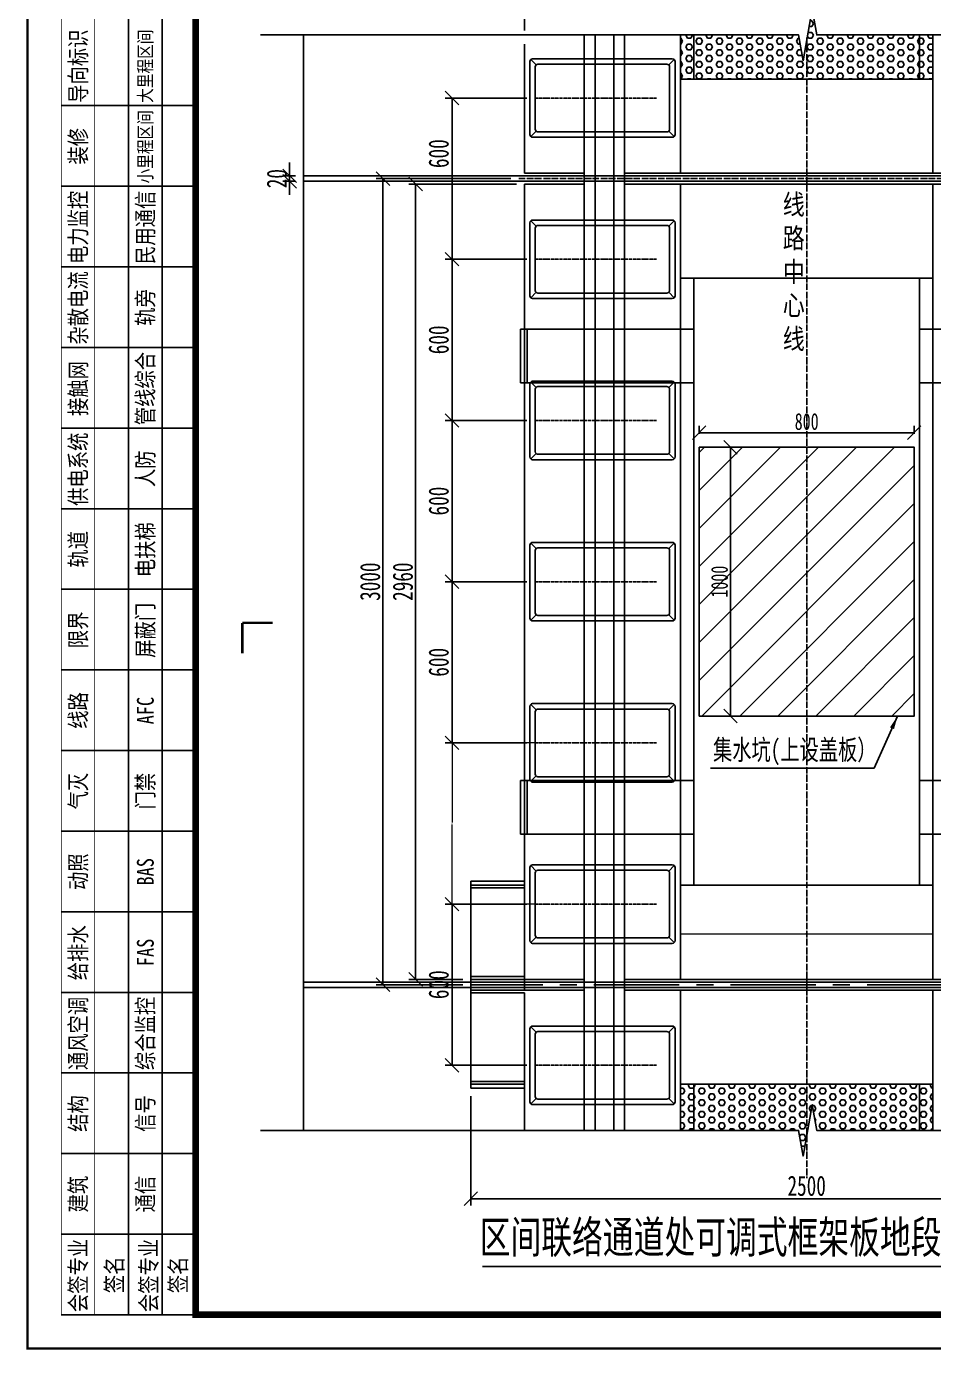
# Model space of a CAD drawing. Header units: inches. Extents: x 543053 to 596620, y -30642 to -5315.
# Drawn here: x 570361 to 573737, y -30642 to -25718 of the extents above; entities that cross this region are included whole.
import ezdxf
from ezdxf.enums import TextEntityAlignment as Align

# ---------------------------------------------------------------- set-up
doc = ezdxf.new("R2010")
doc.units = ezdxf.units.IN
doc.header["$MEASUREMENT"] = 0
doc.header["$PDSIZE"] = -20
for name, pattern in [('ACAD_ISO04W100', [30.5, 24, -3, 0.5, -3]), ('CENTER', [50.8, 31.75, -6.35, 6.35, -6.35]), ('DASHED', [0.5, 0.35, -0.15])]:
    doc.linetypes.add(name, pattern=pattern)
doc.layers.get('DEFPOINTS').update_dxf_attribs({"color": 250})
for name, color, linetype in [('2', 5, 'Continuous'), ('4', 4, 'Continuous'), ('Axes', 7, 'ACAD_ISO04W100'), ('BZ', 7, 'Continuous'), ('GesoftDrawFrameCountersignBlockLayer', 7, 'Continuous'), ('GesoftDrawFrameCountersignLayer', 7, 'Continuous'), ('GesoftDrawFrameFrameBlockLayer', 7, 'Continuous'), ('GesoftDrawFrameInLineLayer', 85, 'Continuous'), ('GesoftDrawFrameOutLineLayer', 180, 'Continuous'), ('GesoftDrawFrameTitleLayer', 7, 'Continuous'), ('Q◆03 公共标注', 44, 'Continuous'), ('Wall-混凝土墙', 200, 'Continuous'), ('尺寸标注', 7, 'Continuous'), ('枠', 6, 'Continuous'), ('标注', 3, 'Continuous'), ('铁垫板', 7, 'Continuous')]:
    doc.layers.add(name, color=color, linetype=linetype)
doc.styles.add('HZ', font='SimSun.ttf', dxfattribs={"width": 0.7})
doc.styles.add('HZTXT', font='SimSun.ttf', dxfattribs={"width": 0.8})
doc.styles.add('宋体', font='SimSun.ttf', dxfattribs={"width": 0.8})
doc.styles.add('宋体样式', font='SimSun.ttf', dxfattribs={"width": 0.8})
doc.styles.add('宋体样式宽度0.8', font='SimSun.ttf', dxfattribs={"width": 0.8})
doc.styles.add('条形码', font='BC_C39.FBC', dxfattribs={"height": 11})
doc.styles.add('钢筋符号', font='hz-g.shx', dxfattribs={"width": 0.7, "height": 75, "bigfont": '@extfont2.shx'})
doc.dimstyles.new('DIMN', dxfattribs={"dimtxt": 75, "dimasz": 50, "dimexe": 25, "dimexo": 30.0005, "dimgap": 10, "dimtad": 1, "dimdec": 0, "dimzin": 0, "dimdsep": 46, "dimtxsty": 'HZ', "dimblk": 'OBLIQUE', "dimcen": 0, "dimclrt": 7, "dimazin": 2, "dimtfac": 1, "dimtdec": 0, "dimtix": 1, "dimtmove": 2, "dimatfit": 3, "dimfxl": 0, "dimtolj": 1, "dimtzin": 0, "dimarcsym": 0})
doc.dimstyles.get("Standard").update_dxf_attribs({"dimtxt": 3, "dimasz": 2.5, "dimexe": 1, "dimexo": 0.625, "dimgap": 0.5, "dimtad": 1, "dimdec": 0, "dimlfac": 10, "dimzin": 0, "dimdsep": 46, "dimtxsty": 'HZ', "dimcen": 0.09, "dimadec": 0, "dimazin": 0, "dimtfac": 1, "dimtdec": 0, "dimtofl": 0, "dimtmove": 2, "dimatfit": 3, "dimfxl": 0, "dimtolj": 1, "dimtzin": 0, "dimlwd": 15, "dimlwe": 13, "dimarcsym": 0})
doc.dimstyles.new('尺寸标注', dxfattribs={"dimtxt": 62.5, "dimasz": 50, "dimexe": 25, "dimexo": 10, "dimgap": 10, "dimtad": 1, "dimdec": 0, "dimzin": 0, "dimdsep": 46, "dimtxsty": 'HZ', "dimblk": 'OBLIQUE', "dimcen": 0.09, "dimclrt": 7, "dimazin": 2, "dimtfac": 1, "dimtdec": 0, "dimtix": 1, "dimtmove": 1, "dimatfit": 3, "dimfxl": 0, "dimtolj": 1, "dimtzin": 0, "dimarcsym": 0})

# ---------------------------------------------------------------- blocks, each defined once
blk = doc.blocks.new('_OBLIQUE')
at = {"color": 0, "linetype": 'ByBlock'}
blk.add_line((-0.5, -0.5), (0.5, 0.5), dxfattribs=at)
blk = doc.blocks.new('*D11')
at = {"layer": 'DEFPOINTS', "color": 0, "transparency": 16777216}
for p in [(571809.6, -26304), (572214.7, -26304), (572014.7, -29264)]:
    blk.add_point(p, dxfattribs=at)
at = {"layer": 'Q◆03 公共标注', "color": 0, "lineweight": -2, "transparency": 16777216}
for p, q in [((572184.7, -26304), (571784.6, -26304)), ((571809.6, -29264), (571809.6, -26304)), ((571984.7, -29264), (571784.6, -29264))]:
    blk.add_line(p, q, dxfattribs=at)
at = {"layer": 'Q◆03 公共标注', "color": 0, "lineweight": -2, "transparency": 16777216, "xscale": 50, "yscale": 50, "zscale": 50}
for p, rotation in [((571809.6, -26304), 90), ((571809.6, -29264), 270)]:
    blk.add_blockref('_OBLIQUE', p, dxfattribs=dict(at, rotation=rotation))
at = {"layer": 'Q◆03 公共标注', "color": 7, "transparency": 16777216, "insert": (571762.1, -27784), "char_height": 75, "attachment_point": 5, "rotation": 90, "style": 'HZ'}
blk.add_mtext('\\A1;2960', dxfattribs=at)
blk = doc.blocks.new('*D12')
at = {"layer": 'DEFPOINTS', "color": 0, "transparency": 16777216}
for p in [(571688, -26284), (572193.4, -26284), (572014.7, -29284)]:
    blk.add_point(p, dxfattribs=at)
at = {"layer": 'Q◆03 公共标注', "color": 0, "lineweight": -2, "transparency": 16777216}
for p, q in [((572163.4, -26284), (571663, -26284)), ((571688, -29284), (571688, -26284)), ((571984.7, -29284), (571663, -29284))]:
    blk.add_line(p, q, dxfattribs=at)
at = {"layer": 'Q◆03 公共标注', "color": 0, "lineweight": -2, "transparency": 16777216, "xscale": 50, "yscale": 50, "zscale": 50}
for p, rotation in [((571688, -26284), 90), ((571688, -29284), 270)]:
    blk.add_blockref('_OBLIQUE', p, dxfattribs=dict(at, rotation=rotation))
at = {"layer": 'Q◆03 公共标注', "color": 7, "transparency": 16777216, "insert": (571640.5, -27784), "char_height": 75, "attachment_point": 5, "rotation": 90, "style": 'HZ'}
blk.add_mtext('\\A1;3000', dxfattribs=at)
blk = doc.blocks.new('*D13')
at = {"layer": 'DEFPOINTS', "color": 0, "transparency": 16777216}
for p in [(574314.7, -25598.5), (572214.7, -25762.5), (574314.7, -25762.5)]:
    blk.add_point(p, dxfattribs=at)
at = {"layer": 'Q◆03 公共标注', "color": 0, "lineweight": -2, "transparency": 16777216}
for p, q in [((572214.7, -25732.5), (572214.7, -25573.5)), ((572214.7, -25598.5), (574314.7, -25598.5)), ((574314.7, -25732.5), (574314.7, -25573.5))]:
    blk.add_line(p, q, dxfattribs=at)
at = {"layer": 'Q◆03 公共标注', "color": 0, "lineweight": -2, "transparency": 16777216, "xscale": 50, "yscale": 50, "zscale": 50, "rotation": 180}
blk.add_blockref('_OBLIQUE', (572214.7, -25598.5), dxfattribs=at)
at = {"layer": 'Q◆03 公共标注', "color": 0, "lineweight": -2, "transparency": 16777216, "xscale": 50, "yscale": 50, "zscale": 50}
blk.add_blockref('_OBLIQUE', (574314.7, -25598.5), dxfattribs=at)
at = {"layer": 'Q◆03 公共标注', "color": 7, "transparency": 16777216, "insert": (573264.7, -25551), "char_height": 75, "attachment_point": 5, "style": 'HZ'}
blk.add_mtext('\\A1;2100', dxfattribs=at)
blk = doc.blocks.new('*D14')
at = {"layer": 'DEFPOINTS', "color": 0, "transparency": 16777216}
for p in [(572014.7, -29669), (574514.7, -29669), (574514.7, -30080.3)]:
    blk.add_point(p, dxfattribs=at)
at = {"layer": 'Q◆03 公共标注', "color": 0, "lineweight": -2, "transparency": 16777216}
for p, q in [((572014.7, -29699), (572014.7, -30105.3)), ((574514.7, -29699), (574514.7, -30105.3)), ((572014.7, -30080.3), (574514.7, -30080.3))]:
    blk.add_line(p, q, dxfattribs=at)
at = {"layer": 'Q◆03 公共标注', "color": 0, "lineweight": -2, "transparency": 16777216, "xscale": 50, "yscale": 50, "zscale": 50, "rotation": 180}
blk.add_blockref('_OBLIQUE', (572014.7, -30080.3), dxfattribs=at)
at = {"layer": 'Q◆03 公共标注', "color": 0, "lineweight": -2, "transparency": 16777216, "xscale": 50, "yscale": 50, "zscale": 50}
blk.add_blockref('_OBLIQUE', (574514.7, -30080.3), dxfattribs=at)
at = {"layer": 'Q◆03 公共标注', "color": 7, "transparency": 16777216, "insert": (573264.7, -30032.8), "char_height": 75, "attachment_point": 5, "style": 'HZ'}
blk.add_mtext('\\A1;2500', dxfattribs=at)
blk = doc.blocks.new('*D10')
at = {"layer": 'BZ', "color": 0, "lineweight": 13, "transparency": 16777216}
for p, q in [((572794.7, -28974.6), (572794.7, -29096)), ((573734.7, -28974.6), (573734.7, -29096))]:
    blk.add_line(p, q, dxfattribs=at)
at = {"layer": 'BZ', "color": 0, "lineweight": 15, "transparency": 16777216}
blk.add_line((572797.2, -29095), (573732.2, -29095), dxfattribs=at)
at = {"layer": 'BZ', "color": 0, "transparency": 16777216}
for points in [[(572797.2, -29094.6), (572797.2, -29095.4), (572794.7, -29095)], [(573732.2, -29094.6), (573732.2, -29095.4), (573734.7, -29095)]]:
    blk.add_solid(points, dxfattribs=at)
at = {"layer": 'DEFPOINTS', "color": 0, "transparency": 16777216}
for p in [(572794.7, -28974), (573734.7, -28974), (573734.7, -29095)]:
    blk.add_point(p, dxfattribs=at)
at = {"layer": 'BZ', "color": 0, "transparency": 16777216, "insert": (573264.7, -29093), "char_height": 3, "attachment_point": 5, "style": 'HZ'}
blk.add_mtext('\\A1;9400', dxfattribs=at)
blk = doc.blocks.new('*D15')
at = {"layer": 'BZ', "color": 0, "lineweight": 13, "transparency": 16777216}
for p, q in [((572252.3, -28384), (571943.9, -28384)), ((572252.3, -28984), (571943.9, -28984))]:
    blk.add_line(p, q, dxfattribs=at)
at = {"layer": 'BZ', "color": 0, "lineweight": 15, "transparency": 16777216}
for p, q in [((571944.9, -28386.5), (571944.9, -28680.7)), ((571944.9, -28981.5), (571944.9, -28687.4))]:
    blk.add_line(p, q, dxfattribs=at)
at = {"layer": 'BZ', "color": 0, "transparency": 16777216}
for points in [[(571944.5, -28386.5), (571945.3, -28386.5), (571944.9, -28384)], [(571944.5, -28981.5), (571945.3, -28981.5), (571944.9, -28984)]]:
    blk.add_solid(points, dxfattribs=at)
at = {"layer": 'DEFPOINTS', "color": 0, "transparency": 16777216}
for p in [(571944.9, -28384), (572252.9, -28384), (572252.9, -28984)]:
    blk.add_point(p, dxfattribs=at)
at = {"layer": 'BZ', "color": 0, "transparency": 16777216, "insert": (571944.9, -28684), "char_height": 3, "attachment_point": 5, "rotation": 90, "style": 'HZ'}
blk.add_mtext('\\A1;6000', dxfattribs=at)
blk = doc.blocks.new('*D16')
at = {"layer": 'DEFPOINTS', "color": 0, "transparency": 16777216}
for p in [(571944.9, -26584), (572252.9, -26584), (572252.9, -27184)]:
    blk.add_point(p, dxfattribs=at)
at = {"layer": 'Q◆03 公共标注', "color": 0, "lineweight": -2, "transparency": 16777216}
for p, q in [((572222.9, -26584), (571919.9, -26584)), ((571944.9, -27184), (571944.9, -26584)), ((572222.9, -27184), (571919.9, -27184))]:
    blk.add_line(p, q, dxfattribs=at)
at = {"layer": 'Q◆03 公共标注', "color": 0, "lineweight": -2, "transparency": 16777216, "xscale": 50, "yscale": 50, "zscale": 50}
for p, rotation in [((571944.9, -26584), 90), ((571944.9, -27184), 270)]:
    blk.add_blockref('_OBLIQUE', p, dxfattribs=dict(at, rotation=rotation))
at = {"layer": 'Q◆03 公共标注', "color": 7, "transparency": 16777216, "insert": (571895.5, -26884), "char_height": 75, "attachment_point": 5, "rotation": 90, "style": 'HZ'}
blk.add_mtext('\\A1;600', dxfattribs=at)
blk = doc.blocks.new('*D17')
at = {"layer": 'DEFPOINTS', "color": 0, "transparency": 16777216}
for p in [(571944.9, -25984), (572252.9, -25984), (572252.9, -26584)]:
    blk.add_point(p, dxfattribs=at)
at = {"layer": 'Q◆03 公共标注', "color": 0, "lineweight": -2, "transparency": 16777216}
for p, q in [((572222.9, -25984), (571919.9, -25984)), ((571944.9, -26584), (571944.9, -25984)), ((572222.9, -26584), (571919.9, -26584))]:
    blk.add_line(p, q, dxfattribs=at)
at = {"layer": 'Q◆03 公共标注', "color": 0, "lineweight": -2, "transparency": 16777216, "xscale": 50, "yscale": 50, "zscale": 50}
for p, rotation in [((571944.9, -25984), 90), ((571944.9, -26584), 270)]:
    blk.add_blockref('_OBLIQUE', p, dxfattribs=dict(at, rotation=rotation))
at = {"layer": 'Q◆03 公共标注', "color": 7, "transparency": 16777216, "insert": (571895.5, -26191), "char_height": 75, "attachment_point": 5, "rotation": 90, "style": 'HZ'}
blk.add_mtext('\\A1;600', dxfattribs=at)
blk = doc.blocks.new('*D18')
at = {"layer": 'DEFPOINTS', "color": 0, "transparency": 16777216}
for p in [(571944.9, -27184), (572252.9, -27184), (572252.9, -27784)]:
    blk.add_point(p, dxfattribs=at)
at = {"layer": 'Q◆03 公共标注', "color": 0, "lineweight": -2, "transparency": 16777216}
for p, q in [((572222.9, -27184), (571919.9, -27184)), ((571944.9, -27784), (571944.9, -27184)), ((572222.9, -27784), (571919.9, -27784))]:
    blk.add_line(p, q, dxfattribs=at)
at = {"layer": 'Q◆03 公共标注', "color": 0, "lineweight": -2, "transparency": 16777216, "xscale": 50, "yscale": 50, "zscale": 50}
for p, rotation in [((571944.9, -27184), 90), ((571944.9, -27784), 270)]:
    blk.add_blockref('_OBLIQUE', p, dxfattribs=dict(at, rotation=rotation))
at = {"layer": 'Q◆03 公共标注', "color": 7, "transparency": 16777216, "insert": (571895.5, -27484), "char_height": 75, "attachment_point": 5, "rotation": 90, "style": 'HZ'}
blk.add_mtext('\\A1;600', dxfattribs=at)
blk = doc.blocks.new('*D19')
at = {"layer": 'DEFPOINTS', "color": 0, "transparency": 16777216}
for p in [(571944.9, -27784), (572252.9, -27784), (572252.9, -28384)]:
    blk.add_point(p, dxfattribs=at)
at = {"layer": 'Q◆03 公共标注', "color": 0, "lineweight": -2, "transparency": 16777216}
for p, q in [((572222.9, -27784), (571919.9, -27784)), ((571944.9, -28384), (571944.9, -27784)), ((572222.9, -28384), (571919.9, -28384))]:
    blk.add_line(p, q, dxfattribs=at)
at = {"layer": 'Q◆03 公共标注', "color": 0, "lineweight": -2, "transparency": 16777216, "xscale": 50, "yscale": 50, "zscale": 50}
for p, rotation in [((571944.9, -27784), 90), ((571944.9, -28384), 270)]:
    blk.add_blockref('_OBLIQUE', p, dxfattribs=dict(at, rotation=rotation))
at = {"layer": 'Q◆03 公共标注', "color": 7, "transparency": 16777216, "insert": (571895.5, -28084), "char_height": 75, "attachment_point": 5, "rotation": 90, "style": 'HZ'}
blk.add_mtext('\\A1;600', dxfattribs=at)
blk = doc.blocks.new('*D20')
at = {"layer": 'DEFPOINTS', "color": 0, "transparency": 16777216}
for p in [(571944.9, -28984), (572252.9, -28984), (572252.9, -29584)]:
    blk.add_point(p, dxfattribs=at)
at = {"layer": 'Q◆03 公共标注', "color": 0, "lineweight": -2, "transparency": 16777216}
for p, q in [((572222.9, -28984), (571919.9, -28984)), ((571944.9, -29584), (571944.9, -28984)), ((572222.9, -29584), (571919.9, -29584))]:
    blk.add_line(p, q, dxfattribs=at)
at = {"layer": 'Q◆03 公共标注', "color": 0, "lineweight": -2, "transparency": 16777216, "xscale": 50, "yscale": 50, "zscale": 50}
for p, rotation in [((571944.9, -28984), 90), ((571944.9, -29584), 270)]:
    blk.add_blockref('_OBLIQUE', p, dxfattribs=dict(at, rotation=rotation))
at = {"layer": 'Q◆03 公共标注', "color": 7, "transparency": 16777216, "insert": (571895.5, -29284), "char_height": 75, "attachment_point": 5, "rotation": 90, "style": 'HZ'}
blk.add_mtext('\\A1;600', dxfattribs=at)
blk = doc.blocks.new('*D21')
at = {"layer": 'DEFPOINTS', "color": 0, "transparency": 16777216}
for p in [(571340.8, -26274), (571392.4, -26274), (571392.4, -26294)]:
    blk.add_point(p, dxfattribs=at)
at = {"layer": 'Q◆03 公共标注', "color": 0, "lineweight": -2, "transparency": 16777216}
for p, q in [((571340.8, -26274), (571340.8, -26224)), ((571362.4, -26274), (571315.8, -26274)), ((571362.4, -26294), (571315.8, -26294)), ((571340.8, -26294), (571340.8, -26274)), ((571340.8, -26294), (571340.8, -26344))]:
    blk.add_line(p, q, dxfattribs=at)
at = {"layer": 'Q◆03 公共标注', "color": 0, "lineweight": -2, "transparency": 16777216, "xscale": 50, "yscale": 50, "zscale": 50}
for p, rotation in [((571340.8, -26274), 270), ((571340.8, -26294), 90)]:
    blk.add_blockref('_OBLIQUE', p, dxfattribs=dict(at, rotation=rotation))
at = {"layer": 'Q◆03 公共标注', "color": 7, "transparency": 16777216, "insert": (571293.3, -26284), "char_height": 75, "attachment_point": 5, "rotation": 90, "style": 'HZ'}
blk.add_mtext('\\A1;20', dxfattribs=at)
blk = doc.blocks.new('*D22')
at = {"layer": 'DEFPOINTS', "color": 0, "transparency": 16777216}
for p in [(573664.7, -27229.6), (572864.7, -27284, 0.2), (573664.7, -27284, 0.2)]:
    blk.add_point(p, dxfattribs=at)
at = {"layer": '尺寸标注', "color": 0, "lineweight": -2, "transparency": 16777216}
for p, q in [((572864.7, -27233.6), (572864.7, -27204.6)), ((572864.7, -27229.6), (573664.7, -27229.6)), ((573664.7, -27233.6), (573664.7, -27204.6))]:
    blk.add_line(p, q, dxfattribs=at)
at = {"layer": '尺寸标注', "color": 0, "lineweight": -2, "transparency": 16777216, "xscale": 50, "yscale": 50, "zscale": 50, "rotation": 180}
blk.add_blockref('_OBLIQUE', (572864.7, -27229.6), dxfattribs=at)
at = {"layer": '尺寸标注', "color": 0, "lineweight": -2, "transparency": 16777216, "xscale": 50, "yscale": 50, "zscale": 50}
blk.add_blockref('_OBLIQUE', (573664.7, -27229.6), dxfattribs=at)
at = {"layer": '尺寸标注', "color": 7, "transparency": 16777216, "insert": (573264.7, -27188.3), "char_height": 62.5, "attachment_point": 5, "style": 'HZ'}
blk.add_mtext('\\A1;800', dxfattribs=at)
blk = doc.blocks.new('*D23')
at = {"layer": 'DEFPOINTS', "color": 0, "transparency": 16777216}
for p in [(572844.7, -27284, 0.2), (572981.6, -27284), (572864.7, -28284, 0.2)]:
    blk.add_point(p, dxfattribs=at)
at = {"layer": '尺寸标注', "color": 0, "lineweight": -2, "transparency": 16777216}
for p, q in [((572977.6, -27284), (573006.6, -27284)), ((572981.6, -28284), (572981.6, -27284)), ((572977.6, -28284), (573006.6, -28284))]:
    blk.add_line(p, q, dxfattribs=at)
at = {"layer": '尺寸标注', "color": 0, "lineweight": -2, "transparency": 16777216, "xscale": 50, "yscale": 50, "zscale": 50}
for p, rotation in [((572981.6, -27284), 90), ((572981.6, -28284), 270)]:
    blk.add_blockref('_OBLIQUE', p, dxfattribs=dict(at, rotation=rotation))
at = {"layer": '尺寸标注', "color": 7, "transparency": 16777216, "insert": (572940.3, -27784), "char_height": 62.5, "attachment_point": 5, "rotation": 90, "style": 'HZ'}
blk.add_mtext('\\A1;1000', dxfattribs=at)
blk = doc.blocks.new('杭州4号线二期会签定义_2e1cf7a908f61d0b50dc33cccab90907')
at = {"layer": 'GesoftDrawFrameCountersignLayer', "color": 7}
for p, q in [((0, 180), (-20, 180)), ((0, 168), (-20, 168)), ((0, 156), (-20, 156)), ((0, 144), (-20, 144)), ((0, 132), (-20, 132)), ((0, 120), (-20, 120)), ((0, 108), (-20, 108)), ((0, 96), (-20, 96)), ((0, 84), (-20, 84)), ((0, 72), (-20, 72)), ((0, 60), (-20, 60)), ((0, 48), (-20, 48)), ((0, 36), (-20, 36)), ((0, 24), (-20, 24)), ((0, 12), (-20, 12)), ((0, 0), (-20, 0))]:
    blk.add_line(p, q, dxfattribs=at)
for points in [[(0, 285), (0, 0)], [(-10, 204), (-10, 0)], [(-5, 204), (-5, 0)]]:
    blk.add_lwpolyline(points, dxfattribs=at)
at = {"layer": 'GesoftDrawFrameCountersignLayer', "color": 7, "const_width": 0.1}
for points in [[(-20, 282), (-20, 0)], [(-15, 204), (-15, 0)]]:
    blk.add_lwpolyline(points, dxfattribs=at)
at = {"layer": 'GesoftDrawFrameCountersignLayer', "color": 7, "style": '宋体样式宽度0.8', "width": 0.8}
for s, height, p in [('导向标识', 2.5, (-16.23, 180.42)), ('大里程区间', 2, (-6.48, 180.42)), ('小里程区间', 2, (-6.48, 168.42)), ('装修', 2.5, (-16.23, 171.23)), ('电力监控', 2.5, (-16.23, 156.42)), ('民用通信', 2.5, (-6.23, 156.42)), ('杂散电流', 2.5, (-16.23, 144.42)), ('轨旁', 2.5, (-6.23, 147.23)), ('管线综合', 2.5, (-6.23, 132.42)), ('接触网', 2.5, (-16.23, 133.8)), ('供电系统', 2.5, (-16.23, 120.42)), ('人防', 2.5, (-6.23, 123.23)), ('轨道', 2.5, (-16.23, 111.23)), ('电扶梯', 2.5, (-6.23, 109.8)), ('限界', 2.5, (-16.23, 99.23)), ('屏蔽门', 2.5, (-6.23, 97.8)), ('线路', 2.5, (-16.23, 87.23)), ('AFC', 2.5, (-6.23, 87.9)), ('气灭', 2.5, (-16.23, 75.23)), ('门禁', 2.5, (-6.23, 75.23)), ('动照', 2.5, (-16.23, 63.23)), ('BAS', 2.5, (-6.23, 63.9)), ('给排水', 2.5, (-16.23, 49.8)), ('FAS', 2.5, (-6.23, 51.9)), ('通风空调', 2.5, (-16.23, 36.42)), ('综合监控', 2.5, (-6.23, 36.42)), ('结构', 2.5, (-16.23, 27.23)), ('信号', 2.5, (-6.23, 27.23)), ('建筑', 2.5, (-16.23, 15.23)), ('通信', 2.5, (-6.23, 15.23)), ('会签专业   ', 2.5, (-16.23, 0.39)), ('会签专业   ', 2.5, (-5.73, 0.39)), ('签名', 2.5, (-10.85, 3.22)), ('签名', 2.5, (-1.35, 3.22))]:
    blk.add_text(s, height=height, rotation=90, dxfattribs=at).set_placement(p)
blk = doc.blocks.new('1.5_eaa4bf46eeeead69e0f42e81b805ac6c')
at = {"layer": 'GesoftDrawFrameInLineLayer', "color": 0, "const_width": 1}
blk.add_lwpolyline([(0, 0), (0, 287), (-1020, 287), (-1020, 0), (0, 0)], dxfattribs=at)
at = {"layer": 'GesoftDrawFrameOutLineLayer', "color": 0, "const_width": 0.35}
blk.add_lwpolyline([(5, -5), (5, 292), (-1045, 292), (-1045, -5), (5, -5)], dxfattribs=at)
blk = doc.blocks.new('GESOFT00000000NEW_049a35bf7f0736cc4250df00ece10f93_eaa4bf46eeeead69e0f42e81b805ac6c_2e1cf7a908f61d0b50dc33cccab90907')
at = {"layer": 'GesoftDrawFrameCountersignBlockLayer'}
blk.add_blockref('杭州4号线二期会签定义_2e1cf7a908f61d0b50dc33cccab90907', (-1020, 0), dxfattribs=at)
at = {"layer": 'GesoftDrawFrameFrameBlockLayer'}
blk.add_blockref('1.5_eaa4bf46eeeead69e0f42e81b805ac6c', (0, 0), dxfattribs=at)
at = {"layer": 'GesoftDrawFrameTitleLayer', "color": 7, "style": '条形码', "width": 2}
blk.add_attdef('BARCODE', (-2.8, 60.5), '', height=6, rotation=90, dxfattribs=at)
at = {"layer": 'GesoftDrawFrameTitleLayer', "style": '宋体样式'}
for tag, height, width, p in [('GCMC0', 3.6, 0.8, (-40, 43.4)), ('SHEJI', 2.5, 0.8, (-154, 35.2)), ('SHEJI2', 2.5, 0.8, (-137.76, 35.27)), ('SJJD', 2.5, 0.8, (-14, 34.4)), ('JIAOHE', 2.5, 0.8, (-154, 28.8)), ('JIAOHE2', 2.5, 0.8, (-137.61, 28.83)), ('VERSION0', 2.5, 0.8, (-14, 26.4)), ('ZTSD', 2.5, 0.8, (-190, 24)), ('ZYFZR1', 2.5, 0.8, (-154, 22.4)), ('CEMING', 4, 0.7, (-84, 22.59)), ('ZYFZR2', 2.5, 0.8, (-137.76, 22.24)), ('BILI', 2.5, 0.8, (-14, 18.4)), ('XMFZR1', 2.5, 0.8, (-154, 16)), ('XMFZR2', 2.5, 0.8, (-137.98, 16.22)), ('DOCNAME0', 3.5, 0.9, (-84, 13.27)), ('SENHE', 2.5, 0.8, (-154, 9.6)), ('SENHE2', 2.5, 0.8, (-137.41, 9.52)), ('DOCNAME2', 3.5, 0.9, (-84, 9.42)), ('RIQI', 2.5, 0.8, (-14, 10.4)), ('XTSD', 2.5, 0.8, (-190, 4.8)), ('SENDING', 2.5, 0.8, (-154, 3.2)), ('SENDING2', 2.5, 0.8, (-137.41, 3.81)), ('TUHAO', 2.5, 0.8, (-91.5, 3.2)), ('PROJECTNO', 2.5, 0.8, (-47.5, 3.2)), ('PAGENUMBER', 2.5, 0.8, (-31.78, 3.83)), ('PAGECOUNT', 2.5, 0.8, (-10.8, 3.83))]:
    blk.add_attdef(tag, text='', height=height, dxfattribs=dict(at, width=width)).set_placement(p, align=Align.MIDDLE_CENTER)
blk.add_attdef('PIANMING', text='', height=4, dxfattribs=at).set_placement((-84, 31.09), align=Align.MIDDLE_CENTER)

msp = doc.modelspace()

# ---------------------------------------------------------------- hatches: boundary and pattern name
at = {"layer": 'BZ'}
h = msp.add_hatch(dxfattribs=at)
h.set_pattern_fill('HEX,_O', color=256, scale=100)
h.set_pattern_definition([(0, (555496.02, -6622.26), (0, 21.650635), [12.5, -25]), (120, (555496.02, -6622.26), (-18.75, -10.825318), [12.5, -25]), (60, (555508.52, -6622.26), (-18.75, 10.825318), [12.5, -25])])
h.paths.add_polyline_path([(572794.72, -25914.01), (572794.72, -25749.42), (573234.51, -25749.42), (573251.39, -25845.11), (573285.13, -25653.73), (573302, -25749.42), (573734.72, -25749.42), (573734.72, -25914.01)])
h = msp.add_hatch(dxfattribs=at)
h.set_pattern_fill('HEX', color=256, scale=100, style=0)
h.set_pattern_definition([(0, (555205.376, -6502.566), (0, 21.650635), [12.5, -25]), (120, (555205.376, -6502.566), (-18.75, -10.825318), [12.5, -25]), (60, (555217.876, -6502.566), (-18.75, 10.825318), [12.5, -25])])
h.paths.add_polyline_path([(572794.72, -29826.36), (573234.51, -29826.36), (573251.39, -29922.04), (573285.13, -29730.67), (573302, -29826.36), (573734.72, -29826.36), (573734.72, -29654.01), (572794.72, -29654.01)])
at = {"layer": '尺寸标注'}
h = msp.add_hatch(dxfattribs=at)
h.set_pattern_fill('ANSI31', color=0, scale=800)
h.set_pattern_definition([(45, (605930.54, -5268.76), (-70.71068, 70.71068), [])])
h.paths.add_polyline_path([(572864.72, -27784.01), (572864.72, -27284.01), (573664.72, -27284.01), (573664.72, -28284.01), (572864.72, -28284.01)])

# ---------------------------------------------------------------- linework, layer by layer
at = {"layer": '2', "color": 0}
for p, q in [((572214.72, -26844.01, 0.16), (572224.72, -26844.01, 0.16)), ((572214.72, -27044.01, 0.16), (572224.72, -27044.01, 0.16)), ((572214.72, -28524.01, 0.16), (572224.72, -28524.01, 0.16))]:
    msp.add_line(p, q, dxfattribs=at)
at = {"layer": '4'}
for p, q in [((571392.43, -29826.36, 0.16), (571392.43, -25749.42, 0.16)), ((572794.72, -25914.01, 0.16), (573734.72, -25914.01, 0.16)), ((571392.43, -26274.01, 0.16), (575161.14, -26274.01, 0.16)), ((571392.43, -26294.01, 0.16), (575161.14, -26294.01, 0.16)), ((571392.43, -29274.01, 0.16), (575161.14, -29274.01, 0.16)), ((571392.43, -29294.01, 0.16), (575161.14, -29294.01, 0.16)), ((572058.52, -30332.58), (574815.34, -30332.58))]:
    msp.add_line(p, q, dxfattribs=at)
at = {"layer": '4', "color": 0}
for p, q in [((572794.72, -26264.01, 0.16), (572794.72, -25749.42, 0.16)), ((573734.72, -25749.42, 0.16), (573734.72, -26264.01, 0.16)), ((572214.72, -26264.01, 0.16), (572214.72, -25784.01, 0.16)), ((572214.72, -26264.01, 0.16), (572437.22, -26264.01, 0.16)), ((572587.22, -26264.01, 0.16), (573942.22, -26264.01, 0.16)), ((572214.72, -26304.01, 0.16), (572437.22, -26304.01, 0.16)), ((572214.72, -26844.01, 0.16), (572214.72, -26304.01, 0.16)), ((572587.22, -26304.01, 0.16), (573942.22, -26304.01, 0.16)), ((572794.72, -26304.01, 0.16), (572794.72, -29264.01, 0.16)), ((573734.72, -29264.01, 0.16), (573734.72, -26304.01, 0.16)), ((572199.72, -27044.01, 0.16), (572199.72, -26844.01, 0.16)), ((572199.72, -26844.01, 0.16), (572224.72, -26844.01, 0.16)), ((572224.72, -27044.01, 0.16), (572224.72, -26844.01, 0.16)), ((572214.72, -28644.01, 0.16), (572214.72, -26984.01, 0.16)), ((572199.72, -27044.01, 0.16), (572224.72, -27044.01, 0.16)), ((572199.72, -28724.01, 0.16), (572199.72, -28524.01, 0.16)), ((572199.72, -28524.01, 0.16), (572224.72, -28524.01, 0.16)), ((572224.72, -28724.01, 0.16), (572224.72, -28524.01, 0.16)), ((572199.72, -28724.01, 0.16), (572224.72, -28724.01, 0.16)), ((572214.72, -28904.01, 0.16), (572214.72, -28724.01, 0.16)), ((572014.72, -28899.01, 0.16), (572214.72, -28899.01, 0.16)), ((572014.72, -28899.01, 0.16), (572014.72, -28924.01, 0.16)), ((572214.72, -28889.01, 0.16), (572214.72, -29254.01, 0.16)), ((572014.72, -29264.01, 0.16), (572014.72, -28914.01, 0.16)), ((572214.72, -28924.01, 0.16), (572014.72, -28924.01, 0.16)), ((572014.72, -29254.01, 0.16), (572014.72, -29279.01, 0.16)), ((572214.72, -29254.01, 0.16), (572014.72, -29254.01, 0.16)), ((572014.72, -29304.01, 0.16), (572014.72, -29279.01, 0.16)), ((572214.72, -29284.01, 0.16), (572014.72, -29284.01, 0.16)), ((572214.72, -29284.01, 0.16), (572014.72, -29284.01, 0.16)), ((572214.72, -29279.01, 0.16), (572214.72, -29254.01, 0.16)), ((572437.22, -29264.01, 0.16), (572214.72, -29264.01, 0.16)), ((572214.72, -29279.01, 0.16), (572214.72, -29304.01, 0.16)), ((573942.22, -29264.01, 0.16), (572587.22, -29264.01, 0.16)), ((572014.72, -29304.01, 0.16), (572014.72, -29654.01, 0.16)), ((572214.72, -29314.01, 0.16), (572014.72, -29314.01, 0.16)), ((572437.22, -29304.01, 0.16), (572214.72, -29304.01, 0.16)), ((572214.72, -29826.36, 0.16), (572214.72, -29314.01, 0.16)), ((573942.22, -29304.01, 0.16), (572587.22, -29304.01, 0.16)), ((572794.72, -29826.36, 0.16), (572794.72, -29304.01, 0.16)), ((573734.72, -29304.01, 0.16), (573734.72, -29826.36, 0.16)), ((572014.72, -29669.01, 0.16), (572014.72, -29644.01, 0.16)), ((572214.72, -29644.01, 0.16), (572014.72, -29644.01, 0.16)), ((572014.72, -29669.01, 0.16), (572214.72, -29669.01, 0.16)), ((573734.72, -29654.01, 0.16), (572794.72, -29654.01, 0.16))]:
    msp.add_line(p, q, dxfattribs=at)
at = {"layer": '4', "color": 2, "linetype": 'DASHED', "ltscale": 5}
for p, q in [((572844.72, -25914.01, 0.16), (572844.72, -25749.42, 0.16)), ((573684.72, -25749.42, 0.16), (573684.72, -25914.01, 0.16)), ((572844.72, -26654.01, 0.16), (572844.72, -28914.01, 0.16)), ((573684.72, -28914.01, 0.16), (573684.72, -26654.01, 0.16)), ((572224.72, -26844.01, 0.16), (572844.72, -26844.01, 0.16)), ((573684.72, -26844.01, 0.16), (574304.72, -26844.01, 0.16)), ((572224.72, -27044.01, 0.16), (572844.72, -27044.01, 0.16)), ((573684.72, -27044.01, 0.16), (574304.72, -27044.01, 0.16)), ((572224.72, -28524.01, 0.16), (572844.72, -28524.01, 0.16)), ((573684.72, -28524.01, 0.16), (574304.72, -28524.01, 0.16)), ((572844.72, -28844.01, 0.16), (572844.72, -28644.01, 0.16)), ((573684.72, -28644.01, 0.16), (573684.72, -28844.01, 0.16)), ((572224.72, -28724.01, 0.16), (572844.72, -28724.01, 0.16)), ((573684.72, -28724.01, 0.16), (574304.72, -28724.01, 0.16)), ((572844.72, -29654.01, 0.16), (572844.72, -29826.36, 0.16)), ((573684.72, -29654.01, 0.16), (573684.72, -29826.36, 0.16)), ((572844.72, -29724.01, 0.16), (572844.72, -29826.36, 0.16)), ((573684.72, -29826.36, 0.16), (573684.72, -29724.01, 0.16))]:
    msp.add_line(p, q, dxfattribs=at)
at = {"layer": '4', "color": 2}
for p, q in [((572794.72, -26654.01, 0.16), (573734.72, -26654.01, 0.16)), ((573734.72, -28914.01, 0.16), (572794.72, -28914.01, 0.16))]:
    msp.add_line(p, q, dxfattribs=at)
at = {"layer": '4', "color": 0, "linetype": 'DASHED', "ltscale": 5}
for p, q in [((572214.72, -26844.01, 0.16), (572214.72, -27044.01, 0.16)), ((572214.72, -28524.01, 0.16), (572214.72, -28724.01, 0.16)), ((572214.72, -28914.01, 0.16), (572014.72, -28914.01, 0.16)), ((572214.72, -29264.01, 0.16), (572014.72, -29264.01, 0.16)), ((572214.72, -29304.01, 0.16), (572014.72, -29304.01, 0.16)), ((572214.72, -29654.01, 0.16), (572014.72, -29654.01, 0.16))]:
    msp.add_line(p, q, dxfattribs=at)
at = {"layer": 'Axes', "color": 6}
for p, q in [((573264.72, -25759.46, 0.16), (573264.72, -30004.34, 0.16)), ((572193.36, -26284.01, 0.16), (574429.28, -26284.01, 0.16))]:
    msp.add_line(p, q, dxfattribs=at)
at = {"layer": 'Axes', "color": 2, "ltscale": 0.5}
for p, q in [((572252.92, -25984.01, 0.16), (572705.57, -25984.01, 0.16)), ((572252.92, -26584.01, 0.16), (572705.57, -26584.01, 0.16)), ((572252.92, -27184.01, 0.16), (572705.57, -27184.01, 0.16)), ((572252.92, -27784.01, 0.16), (572705.57, -27784.01, 0.16)), ((572252.92, -28384.01, 0.16), (572705.57, -28384.01, 0.16)), ((572252.92, -28984.01, 0.16), (572705.57, -28984.01, 0.16)), ((572252.92, -29584.01, 0.16), (572705.57, -29584.01, 0.16))]:
    msp.add_line(p, q, dxfattribs=at)
at = {"layer": 'BZ', "color": 1}
for p, q in [((572234.78, -26120.01, 0.16), (572234.78, -25848.01, 0.16)), ((572257.7, -25860.94, 0.16), (572237.7, -25840.94, 0.16)), ((572244.78, -25838.01, 0.16), (572764.72, -25838.01, 0.16)), ((572751.8, -25860.94, 0.16), (572771.8, -25840.94, 0.16)), ((572774.72, -26120.01, 0.16), (572774.72, -25848.01, 0.16)), ((572254.78, -26100.01, 0.16), (572254.78, -25868.01, 0.16)), ((572264.78, -25858.01, 0.16), (572744.72, -25858.01, 0.16)), ((572754.72, -26100.01, 0.16), (572754.72, -25868.01, 0.16)), ((572254.78, -25973.8, 0.16), (572254.78, -26100.01, 0.16)), ((572237.7, -26127.08, 0.16), (572257.7, -26107.08, 0.16)), ((572244.78, -26130.01, 0.16), (572764.72, -26130.01, 0.16)), ((572264.78, -26110.01, 0.16), (572744.72, -26110.01, 0.16)), ((572751.8, -26107.08, 0.16), (572771.8, -26127.08, 0.16)), ((572257.7, -26460.94, 0.16), (572237.7, -26440.94, 0.16)), ((572244.78, -26438.01, 0.16), (572764.72, -26438.01, 0.16)), ((572751.8, -26460.94, 0.16), (572771.8, -26440.94, 0.16)), ((572234.78, -26720.01, 0.16), (572234.78, -26448.01, 0.16)), ((572254.78, -26700.01, 0.16), (572254.78, -26468.01, 0.16)), ((572264.78, -26458.01, 0.16), (572744.72, -26458.01, 0.16)), ((572754.72, -26700.01, 0.16), (572754.72, -26468.01, 0.16)), ((572774.72, -26720.01, 0.16), (572774.72, -26448.01, 0.16)), ((572254.78, -26573.8, 0.16), (572254.78, -26700.01, 0.16)), ((572237.7, -26727.08, 0.16), (572257.7, -26707.08, 0.16)), ((572244.78, -26730.01, 0.16), (572764.72, -26730.01, 0.16)), ((572264.78, -26710.01, 0.16), (572744.72, -26710.01, 0.16)), ((572751.8, -26707.08, 0.16), (572771.8, -26727.08, 0.16)), ((572234.78, -27320.01, 0.16), (572234.78, -27048.01, 0.16)), ((572257.7, -27060.94, 0.16), (572237.7, -27040.94, 0.16)), ((572244.78, -27038.01, 0.16), (572764.72, -27038.01, 0.16)), ((572254.78, -27300.01, 0.16), (572254.78, -27068.01, 0.16)), ((572264.78, -27058.01, 0.16), (572744.72, -27058.01, 0.16)), ((572751.8, -27060.94, 0.16), (572771.8, -27040.94, 0.16)), ((572754.72, -27300.01, 0.16), (572754.72, -27068.01, 0.16)), ((572774.72, -27320.01, 0.16), (572774.72, -27048.01, 0.16)), ((572254.78, -27173.8, 0.16), (572254.78, -27300.01, 0.16)), ((572237.7, -27327.08, 0.16), (572257.7, -27307.08, 0.16)), ((572264.78, -27310.01, 0.16), (572744.72, -27310.01, 0.16)), ((572751.8, -27307.08, 0.16), (572771.8, -27327.08, 0.16)), ((572244.78, -27330.01, 0.16), (572764.72, -27330.01, 0.16)), ((572234.78, -27920.01, 0.16), (572234.78, -27648.01, 0.16)), ((572257.7, -27660.94, 0.16), (572237.7, -27640.94, 0.16)), ((572244.78, -27638.01, 0.16), (572764.72, -27638.01, 0.16)), ((572254.78, -27900.01, 0.16), (572254.78, -27668.01, 0.16)), ((572264.78, -27658.01, 0.16), (572744.72, -27658.01, 0.16)), ((572751.8, -27660.94, 0.16), (572771.8, -27640.94, 0.16)), ((572754.72, -27900.01, 0.16), (572754.72, -27668.01, 0.16)), ((572774.72, -27920.01, 0.16), (572774.72, -27648.01, 0.16)), ((572254.78, -27773.8, 0.16), (572254.78, -27900.01, 0.16)), ((572237.7, -27927.08, 0.16), (572257.7, -27907.08, 0.16)), ((572264.78, -27910.01, 0.16), (572744.72, -27910.01, 0.16)), ((572751.8, -27907.08, 0.16), (572771.8, -27927.08, 0.16)), ((572244.78, -27930.01, 0.16), (572764.72, -27930.01, 0.16)), ((572234.78, -28520.01, 0.16), (572234.78, -28248.01, 0.16)), ((572257.7, -28260.94, 0.16), (572237.7, -28240.94, 0.16)), ((572244.78, -28238.01, 0.16), (572764.72, -28238.01, 0.16)), ((572264.78, -28258.01, 0.16), (572744.72, -28258.01, 0.16)), ((572751.8, -28260.94, 0.16), (572771.8, -28240.94, 0.16)), ((572774.72, -28520.01, 0.16), (572774.72, -28248.01, 0.16)), ((572254.78, -28500.01, 0.16), (572254.78, -28268.01, 0.16)), ((572754.72, -28500.01, 0.16), (572754.72, -28268.01, 0.16)), ((572254.78, -28373.8, 0.16), (572254.78, -28500.01, 0.16)), ((572237.7, -28527.08, 0.16), (572257.7, -28507.08, 0.16)), ((572264.78, -28510.01, 0.16), (572744.72, -28510.01, 0.16)), ((572751.8, -28507.08, 0.16), (572771.8, -28527.08, 0.16)), ((572244.78, -28530.01, 0.16), (572764.72, -28530.01, 0.16)), ((572234.78, -29120.01, 0.16), (572234.78, -28848.01, 0.16)), ((572257.7, -28860.94, 0.16), (572237.7, -28840.94, 0.16)), ((572244.78, -28838.01, 0.16), (572764.72, -28838.01, 0.16)), ((572751.8, -28860.94, 0.16), (572771.8, -28840.94, 0.16)), ((572774.72, -29120.01, 0.16), (572774.72, -28848.01, 0.16)), ((572254.78, -29100.01, 0.16), (572254.78, -28868.01, 0.16)), ((572264.78, -28858.01, 0.16), (572744.72, -28858.01, 0.16)), ((572754.72, -29100.01, 0.16), (572754.72, -28868.01, 0.16)), ((572254.78, -28973.8, 0.16), (572254.78, -29100.01, 0.16)), ((572237.7, -29127.08, 0.16), (572257.7, -29107.08, 0.16)), ((572244.78, -29130.01, 0.16), (572764.72, -29130.01, 0.16)), ((572264.78, -29110.01, 0.16), (572744.72, -29110.01, 0.16)), ((572751.8, -29107.08, 0.16), (572771.8, -29127.08, 0.16)), ((572257.7, -29460.94, 0.16), (572237.7, -29440.94, 0.16)), ((572244.78, -29438.01, 0.16), (572764.72, -29438.01, 0.16)), ((572751.8, -29460.94, 0.16), (572771.8, -29440.94, 0.16)), ((572234.78, -29720.01, 0.16), (572234.78, -29448.01, 0.16)), ((572254.78, -29700.01, 0.16), (572254.78, -29468.01, 0.16)), ((572264.78, -29458.01, 0.16), (572744.72, -29458.01, 0.16)), ((572754.72, -29700.01, 0.16), (572754.72, -29468.01, 0.16)), ((572774.72, -29720.01, 0.16), (572774.72, -29448.01, 0.16)), ((572254.78, -29573.8, 0.16), (572254.78, -29700.01, 0.16)), ((572237.7, -29727.08, 0.16), (572257.7, -29707.08, 0.16)), ((572244.78, -29730.01, 0.16), (572764.72, -29730.01, 0.16)), ((572264.78, -29710.01, 0.16), (572744.72, -29710.01, 0.16)), ((572751.8, -29707.08, 0.16), (572771.8, -29727.08, 0.16))]:
    msp.add_line(p, q, dxfattribs=at)
at = {"layer": 'BZ', "elevation": 0.16}
for points in [[(571232.86, -25749.42), (573234.51, -25749.42), (573251.39, -25845.11), (573285.13, -25653.73), (573302, -25749.42), (575321.98, -25749.42)], [(571232.86, -29826.36), (573234.51, -29826.36), (573251.39, -29922.04), (573285.13, -29730.67), (573302, -29826.36), (575321.98, -29826.36)]]:
    msp.add_lwpolyline(points, dxfattribs=at)
at = {"layer": 'BZ', "color": 1}
for centre, start, end in [((572244.78, -25848.01, 0.16), 90, 180), ((572764.72, -25848.01, 0.16), 0, 90), ((572264.78, -25868.01, 0.16), 90, 180), ((572744.72, -25868.01, 0.16), 0, 90), ((572244.78, -26120.01, 0.16), 180, 270), ((572264.78, -26100.01, 0.16), 180, 270), ((572744.72, -26100.01, 0.16), 270, 0), ((572764.72, -26120.01, 0.16), 270, 0), ((572244.78, -26448.01, 0.16), 90, 180), ((572764.72, -26448.01, 0.16), 0, 90), ((572264.78, -26468.01, 0.16), 90, 180), ((572744.72, -26468.01, 0.16), 0, 90), ((572244.78, -26720.01, 0.16), 180, 270), ((572264.78, -26700.01, 0.16), 180, 270), ((572744.72, -26700.01, 0.16), 270, 0), ((572764.72, -26720.01, 0.16), 270, 0), ((572244.78, -27048.01, 0.16), 90, 180), ((572264.78, -27068.01, 0.16), 90, 180), ((572744.72, -27068.01, 0.16), 0, 90), ((572764.72, -27048.01, 0.16), 0, 90), ((572244.78, -27320.01, 0.16), 180, 270), ((572264.78, -27300.01, 0.16), 180, 270), ((572744.72, -27300.01, 0.16), 270, 0), ((572764.72, -27320.01, 0.16), 270, 0), ((572244.78, -27648.01, 0.16), 90, 180), ((572264.78, -27668.01, 0.16), 90, 180), ((572744.72, -27668.01, 0.16), 0, 90), ((572764.72, -27648.01, 0.16), 0, 90), ((572264.78, -27900.01, 0.16), 180, 270), ((572744.72, -27900.01, 0.16), 270, 0), ((572244.78, -27920.01, 0.16), 180, 270), ((572764.72, -27920.01, 0.16), 270, 0), ((572244.78, -28248.01, 0.16), 90, 180), ((572264.78, -28268.01, 0.16), 90, 180), ((572744.72, -28268.01, 0.16), 0, 90), ((572764.72, -28248.01, 0.16), 0, 90), ((572264.78, -28500.01, 0.16), 180, 270), ((572744.72, -28500.01, 0.16), 270, 0), ((572764.72, -28520.01, 0.16), 270, 0), ((572244.78, -28848.01, 0.16), 90, 180), ((572764.72, -28848.01, 0.16), 0, 90), ((572264.78, -28868.01, 0.16), 90, 180), ((572744.72, -28868.01, 0.16), 0, 90), ((572264.78, -29100.01, 0.16), 180, 270), ((572744.72, -29100.01, 0.16), 270, 0), ((572244.78, -29120.01, 0.16), 180, 270), ((572764.72, -29120.01, 0.16), 270, 0), ((572244.78, -29448.01, 0.16), 90, 180), ((572764.72, -29448.01, 0.16), 0, 90), ((572264.78, -29468.01, 0.16), 90, 180), ((572744.72, -29468.01, 0.16), 0, 90), ((572244.78, -29720.01, 0.16), 180, 270), ((572264.78, -29700.01, 0.16), 180, 270), ((572744.72, -29700.01, 0.16), 270, 0), ((572764.72, -29720.01, 0.16), 270, 0)]:
    msp.add_arc(centre, 10, start, end, dxfattribs=at)
at = {"layer": 'BZ', "color": 0}
msp.add_arc((572244.78, -28520.01, 0.16), 10, 180, 270, dxfattribs=at)
at = {"layer": 'Wall-混凝土墙', "color": 4, "const_width": 9, "elevation": 0.16}
for points in [[(571164.68, -27937.64), (571277.18, -27937.64)], [(571164.68, -28050.14), (571164.68, -27937.64)]]:
    msp.add_lwpolyline(points, dxfattribs=at)
at = {"layer": '尺寸标注', "color": 4, "elevation": 0.16}
msp.add_lwpolyline([(572864.72, -27784.01), (572864.72, -27284.01), (573664.72, -27284.01), (573664.72, -28284.01), (572864.72, -28284.01), (572864.72, -27784.01)], dxfattribs=at)
at = {"layer": '枠', "linetype": 'CENTER', "ltscale": 10}
msp.add_line((574314.72, -29284.01, 0.16), (572214.72, -29284.01, 0.16), dxfattribs=at)
at = {"layer": '铁垫板', "linetype": 'ByBlock', "ltscale": 0.2}
for p, q in [((572437.22, -29826.36, 0.16), (572437.22, -25749.42, 0.16)), ((572477.22, -29826.36, 0.16), (572477.22, -25749.42, 0.16)), ((572547.22, -29826.36, 0.16), (572547.22, -25749.42, 0.16)), ((572587.22, -29826.36, 0.16), (572587.22, -25749.42, 0.16))]:
    msp.add_line(p, q, dxfattribs=at)

# ---------------------------------------------------------------- block references
at = {"layer": '尺寸标注', "color": 0, "xscale": 25, "yscale": 25, "zscale": 25}
msp.add_blockref('GESOFT00000000NEW_049a35bf7f0736cc4250df00ece10f93_eaa4bf46eeeead69e0f42e81b805ac6c_2e1cf7a908f61d0b50dc33cccab90907', (596490.77, -30512.4), dxfattribs=at)

# ---------------------------------------------------------------- texts
at = {"layer": '4', "color": 7, "insert": (573175.77, -26342.59, 0.16), "char_height": 75, "width": 30.6173, "attachment_point": 1, "style": 'HZTXT'}
msp.add_mtext('线路中心线', dxfattribs=at)
at = {"layer": '尺寸标注', "color": 0, "insert": (572916.08, -28372.15), "char_height": 75, "attachment_point": 1, "style": '钢筋符号'}
msp.add_mtext_dynamic_manual_height_columns('{\\fSimSun|b0|i0|c134|p2;集水坑(上设盖板）}', width=672.4796, gutter_width=375, heights=[0], dxfattribs=at)
at = {"layer": '标注', "style": '宋体', "width": 0.7}
msp.add_text('区间联络通道处可调式框架板地段集水坑设置平面图', height=120, dxfattribs=at).set_placement((572047.73, -30283.38, 0.16))

# ---------------------------------------------------------------- dimensions: what is measured, and where the dimension line sits
at = {"layer": 'BZ'}
dim = msp.add_linear_dim(base=(571944.93, -28384.01, 0.16), p1=(572252.92, -28984.01, 0.16), p2=(572252.92, -28384.01, 0.16), angle=90, dimstyle='Standard', override={"dimscale": 1}, dxfattribs=at)
dim.commit()
dim.dimension.update_dxf_attribs({"geometry": '*D15', "text_midpoint": (571944.93, -28684.01, 0.16), "dimtype": 160})
dim = msp.add_linear_dim(base=(573734.72, -29095.03, 0.16), p1=(572794.72, -28974.01, 0.16), p2=(573734.72, -28974.01, 0.16), dimstyle='Standard', override={"dimscale": 1}, dxfattribs=at)
dim.commit()
dim.dimension.update_dxf_attribs({"geometry": '*D10', "text_midpoint": (573264.72, -29093.03, 0.16)})
at = {"layer": 'Q◆03 公共标注', "color": 0}
for base, p1, p2, angle, picture, middle in [((574314.72, -25598.46, 0.16), (572214.72, -25762.51, 0.16), (574314.72, -25762.51, 0.16), 180, '*D13', (573264.72, -25550.96, 0.16)), ((571340.77, -26274.01, 0.16), (571392.43, -26294.01, 0.16), (571392.43, -26274.01, 0.16), 90, '*D21', (571293.27, -26284.01, 0.16)), ((571687.97, -26284.01, 0.16), (572014.72, -29284.01, 0.16), (572193.36, -26284.01, 0.16), 90, '*D12', (571640.47, -27784.01, 0.16)), ((571809.56, -26304.01, 0.16), (572014.72, -29264.01, 0.16), (572214.72, -26304.01, 0.16), 90, '*D11', (571762.06, -27784.01, 0.16)), ((574514.72, -30080.29, 0.16), (572014.72, -29669.01, 0.16), (574514.72, -29669.01, 0.16), 180, '*D14', (573264.72, -30032.79, 0.16))]:
    dim = msp.add_linear_dim(base=base, p1=p1, p2=p2, angle=angle, dimstyle='DIMN', override={"dimfxl": 2, "dimarcsym": 2}, dxfattribs=at)
    dim.commit()
    dim.dimension.update_dxf_attribs({"geometry": picture, "text_midpoint": middle})
for base, p1, p2, picture, middle in [((571944.93, -25984.01, 0.16), (572252.92, -26584.01, 0.16), (572252.92, -25984.01, 0.16), '*D17', (571895.47, -26190.97, 0.16)), ((571944.93, -26584.01, 0.16), (572252.92, -27184.01, 0.16), (572252.92, -26584.01, 0.16), '*D16', (571895.47, -26884.01, 0.16)), ((571944.93, -27184.01, 0.16), (572252.92, -27784.01, 0.16), (572252.92, -27184.01, 0.16), '*D18', (571895.47, -27484.01, 0.16)), ((571944.93, -27784.01, 0.16), (572252.92, -28384.01, 0.16), (572252.92, -27784.01, 0.16), '*D19', (571895.47, -28084.01, 0.16)), ((571944.93, -28984.01, 0.16), (572252.92, -29584.01, 0.16), (572252.92, -28984.01, 0.16), '*D20', (571895.47, -29284.01, 0.16))]:
    dim = msp.add_linear_dim(base=base, p1=p1, p2=p2, angle=90, dimstyle='DIMN', override={"dimfxl": 2, "dimarcsym": 2}, dxfattribs=at)
    dim.commit()
    dim.dimension.update_dxf_attribs({"geometry": picture, "text_midpoint": middle, "dimtype": 160})
at = {"layer": '尺寸标注', "color": 0}
dim = msp.add_linear_dim(base=(573664.72, -27229.57), p1=(572864.72, -27284.01, 0.16), p2=(573664.72, -27284.01, 0.16), dimstyle='尺寸标注', override={"dimfxl": 4, "dimfxlon": 1, "dimarcsym": 2}, dxfattribs=at)
dim.commit()
dim.dimension.update_dxf_attribs({"geometry": '*D22', "text_midpoint": (573264.72, -27188.32)})
dim = msp.add_linear_dim(base=(572981.55, -27284.01), p1=(572864.72, -28284.01, 0.16), p2=(572844.72, -27284.01, 0.16), angle=90, dimstyle='尺寸标注', override={"dimfxl": 4, "dimfxlon": 1, "dimarcsym": 2}, dxfattribs=at)
dim.commit()
dim.dimension.update_dxf_attribs({"geometry": '*D23', "text_midpoint": (572940.3, -27784.01)})

# ---------------------------------------------------------------- leaders
msp.add_leader([(573602.51, -28284.01, 0.16), (573516.19, -28478.49, 0.16), (572906.33, -28478.49, 0.16)], dimstyle='尺寸标注', override={"dimgap": 10, "dimtad": 0, "dimfxl": 4, "dimfxlon": 1, "dimarcsym": 2}, dxfattribs=at)

doc.saveas('drawing.dxf')
